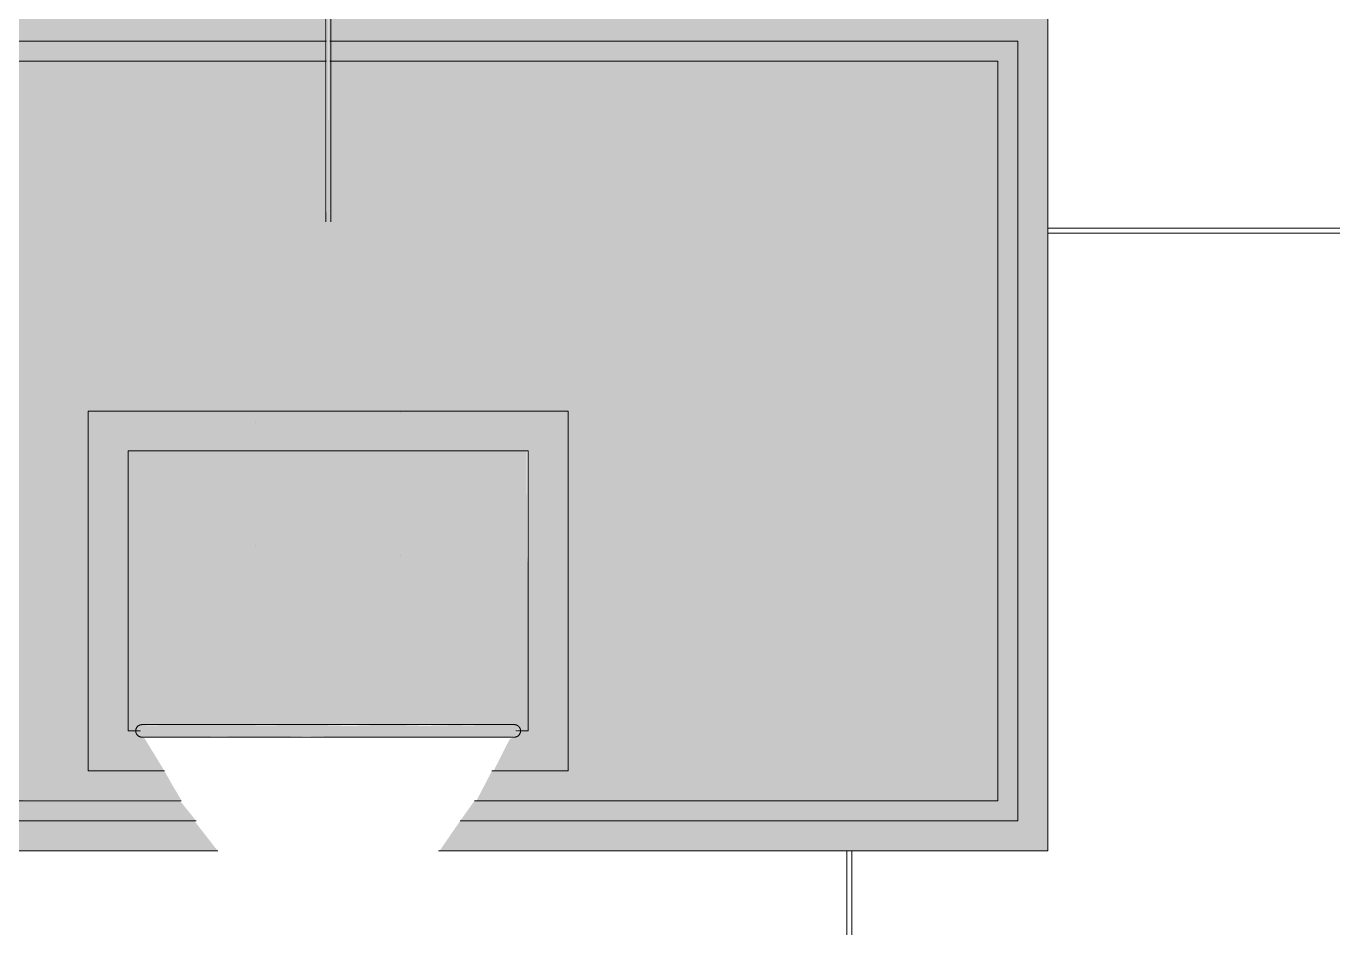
# Model space of a CAD drawing. Header units: inches. Extents: x -54880 to -186, y -265 to 853.
# Drawn here: x -13256.6 to -13191.3, y 110.1 to 155.2 of the extents above; entities that cross this region are included whole.
import ezdxf

# ---------------------------------------------------------------- set-up
doc = ezdxf.new("R2010")
doc.units = ezdxf.units.IN
doc.header["$MEASUREMENT"] = 0
doc.layers.add('A-WALL-PATT', color=111, linetype='Continuous', lineweight=9)
doc.layers.add('Q-SPCQ', color=91, linetype='Continuous', lineweight=9)

# ---------------------------------------------------------------- blocks, each defined once
blk = doc.blocks.new('Basketball_Backstop-Performance_Sports_Systems-3103-Ceiling_Hung - 27_-0_ to 27_-11 7_8_-652462-Section 6')
at = {"layer": 'Q-SPCQ'}
h = blk.add_hatch(color=256, dxfattribs=at)
h.paths.add_polyline_path([(-25622.169, 208.894), (-25622.233, 209.062), (-25622.231, 209.011), (-25622.169, 208.895)], flags=0)
h.paths.add_polyline_path([(-25622.169, 145.856), (-25622.233, 208.891), (-25622.294, 208.884), (-25622.227, 145.882), (-25622.197, 145.862)], flags=0)
for points in [[(-25622.169, 145.856), (-25622.061, 145.965), (-25622.044, 146.074), (-25622.106, 208.891), (-25622.169, 208.884), (-25622.169, 146.731)], [(-25612.79, 120), (-25612.591, 120.156), (-25612.848, 120.27), (-25613.29, 120.31), (-25614.039, 120.261), (-25617.032, 120.279), (-25617.032, 120.252), (-25619.198, 120.312), (-25621.09, 120.258), (-25623.182, 120.312), (-25625.369, 120.276), (-25626.978, 120.312), (-25629.849, 120.303), (-25631.5, 120.27), (-25631.757, 120.156), (-25631.5, 120), (-25612.848, 120)], [(-25621.166, 119.687), (-25618.264, 119.708), (-25616.568, 119.706), (-25613.505, 119.691), (-25612.848, 119.73), (-25612.591, 119.844), (-25612.848, 120), (-25631.558, 120), (-25631.757, 119.844), (-25631.5, 119.73), (-25631.004, 119.693), (-25629.528, 119.716), (-25627.316, 119.721), (-25625.208, 119.689), (-25625.15, 119.688), (-25623.258, 119.742), (-25621.224, 119.689)]]:
    blk.add_hatch(color=256, dxfattribs=at).paths.add_polyline_path(points, flags=0)
h = blk.add_hatch(color=256, dxfattribs=at)
h.paths.add_polyline_path([(-25612.248, 114), (-25586.174, 114), (-25586.174, 156), (-25622.044, 156), (-25622.044, 154.5), (-25587.674, 154.5), (-25587.674, 115.5), (-25615.572, 115.5), (-25616.601, 114), (-25614.699, 114)], flags=0)
h.paths.add_polyline_path([(-25627.993, 114), (-25627.701, 114), (-25628.866, 115.5), (-25656.674, 115.5), (-25656.674, 154.5), (-25622.294, 154.5), (-25622.294, 156), (-25658.174, 156), (-25658.174, 114), (-25628.238, 114)], flags=0)
h = blk.add_hatch(color=256, dxfattribs=at)
h.paths.add_polyline_path([(-25612.248, 115.5), (-25587.674, 115.5), (-25587.674, 154.5), (-25622.044, 154.5), (-25622.044, 153.5), (-25588.674, 153.5), (-25588.674, 116.5), (-25614.856, 116.5), (-25615.572, 115.5), (-25613.926, 115.5)], flags=0)
h.paths.add_polyline_path([(-25638.168, 115.5), (-25628.775, 115.5), (-25629.588, 116.5), (-25655.674, 116.5), (-25655.674, 153.5), (-25622.294, 153.5), (-25622.294, 154.5), (-25656.674, 154.5), (-25656.674, 115.5), (-25655.447, 115.5)], flags=0)
h.paths.add_polyline_path([(-25631.417, 118), (-25630.373, 118.011), (-25631.417, 119.723), (-25631.605, 119.777), (-25631.757, 119.844), (-25631.558, 120), (-25632.174, 120), (-25632.174, 134), (-25612.174, 134), (-25612.248, 120), (-25612.726, 119.95), (-25612.591, 119.844), (-25613.095, 119.583), (-25613.899, 118), (-25610.174, 118), (-25610.174, 136), (-25634.174, 136), (-25634.174, 118)], flags=0)
h = blk.add_hatch(color=256, dxfattribs=at)
h.paths.add_polyline_path([(-25655.674, 116.5), (-25629.528, 116.55), (-25630, 117.346), (-25630.366, 118), (-25634.174, 118), (-25634.174, 136), (-25610.174, 136), (-25610.174, 118), (-25613.982, 118), (-25614.76, 116.5), (-25588.674, 116.5), (-25588.674, 153.5), (-25622.044, 153.5), (-25622.106, 145.885), (-25622.231, 145.885), (-25622.294, 146.074), (-25622.294, 153.5), (-25655.674, 153.5), (-25655.674, 132.669)], flags=0)
h.paths.add_polyline_path([(-25631.558, 120), (-25631.757, 120.156), (-25631.253, 120.292), (-25630.24, 120.305), (-25618.269, 120.312), (-25612.79, 120.244), (-25612.641, 120.117), (-25612.716, 120), (-25612.174, 120), (-25612.248, 134), (-25632.174, 134), (-25632.174, 120), (-25631.757, 120)], flags=0)
for p, q in [((-25622.294, 208.887), (-25622.294, 145.456)), ((-25622.044, 145.456), (-25622.044, 208.887)), ((-25586.174, 114), (-25586.174, 156)), ((-25656.674, 154.5), (-25622.251, 154.5)), ((-25622.251, 154.5), (-25656.674, 154.5)), ((-25622.087, 154.5), (-25587.674, 154.5)), ((-25587.674, 154.5), (-25622.087, 154.5)), ((-25587.674, 154.5), (-25587.674, 115.5)), ((-25587.674, 115.5), (-25587.674, 154.5)), ((-25622.251, 153.5), (-25655.674, 153.5)), ((-25655.674, 153.5), (-25622.251, 153.5)), ((-25588.674, 153.5), (-25622.087, 153.5)), ((-25622.087, 153.5), (-25588.674, 153.5)), ((-25588.674, 116.5), (-25588.674, 153.5)), ((-25588.674, 153.5), (-25588.674, 116.5)), ((-25634.174, 118), (-25634.174, 136)), ((-25634.174, 136), (-25610.174, 136)), ((-25610.174, 136), (-25634.174, 136)), ((-25634.174, 136), (-25634.174, 118)), ((-25610.174, 136), (-25610.174, 118)), ((-25610.174, 118), (-25610.174, 136)), ((-25625.792, 135.437), (-25625.798, 135.437)), ((-25618.556, 135.937), (-25618.55, 135.937)), ((-25612.174, 134), (-25632.174, 134)), ((-25632.174, 134), (-25632.174, 120)), ((-25632.174, 120), (-25632.174, 134)), ((-25632.174, 134), (-25612.174, 134)), ((-25612.174, 120), (-25612.174, 134)), ((-25612.174, 134), (-25612.174, 120)), ((-25625.792, 129.25), (-25625.798, 129.25)), ((-25618.556, 128.75), (-25618.55, 128.75)), ((-25626.674, 120.312), (-25625.299, 120.312)), ((-25625.424, 120.312), (-25625.674, 120.312)), ((-25625.674, 120.304), (-25625.674, 120.312)), ((-25625.299, 120.312), (-25619.049, 120.312)), ((-25619.049, 120.312), (-25617.674, 120.312)), ((-25618.674, 120.312), (-25618.924, 120.312)), ((-25618.674, 120.312), (-25618.674, 120.304)), ((-25632.174, 120), (-25631.558, 120)), ((-25631.558, 120), (-25632.174, 120)), ((-25612.79, 120), (-25612.174, 120)), ((-25612.174, 120), (-25612.79, 120)), ((-25630.366, 118), (-25634.174, 118)), ((-25634.174, 118), (-25630.366, 118)), ((-25610.174, 118), (-25613.982, 118)), ((-25613.982, 118), (-25610.174, 118)), ((-25655.674, 116.5), (-25629.528, 116.5)), ((-25629.528, 116.5), (-25655.674, 116.5)), ((-25614.861, 116.5), (-25588.674, 116.5)), ((-25588.674, 116.5), (-25614.861, 116.5)), ((-25628.775, 115.5), (-25656.674, 115.5)), ((-25656.674, 115.5), (-25628.775, 115.5)), ((-25587.674, 115.5), (-25615.572, 115.5)), ((-25615.572, 115.5), (-25587.674, 115.5)), ((-25658.174, 114), (-25627.69, 114)), ((-25616.653, 114), (-25586.174, 114))]:
    blk.add_line(p, q, dxfattribs=at)
at = {"layer": 'Q-SPCQ', "flags": 128}
for points in [[(-25631.799, 120), (-25631.799, 120.012), (-25631.798, 120.025), (-25631.797, 120.037), (-25631.795, 120.05), (-25631.793, 120.062), (-25631.79, 120.074), (-25631.787, 120.086), (-25631.783, 120.098), (-25631.779, 120.11), (-25631.774, 120.122), (-25631.769, 120.133), (-25631.764, 120.144), (-25631.758, 120.155), (-25631.751, 120.166), (-25631.744, 120.176), (-25631.737, 120.187), (-25631.729, 120.196), (-25631.721, 120.206), (-25631.713, 120.215), (-25631.704, 120.224), (-25631.695, 120.233), (-25631.686, 120.241), (-25631.676, 120.249), (-25631.666, 120.256), (-25631.655, 120.263), (-25631.645, 120.27), (-25631.634, 120.276), (-25631.623, 120.281), (-25631.611, 120.287), (-25631.6, 120.291), (-25631.588, 120.296), (-25631.576, 120.299), (-25631.564, 120.303), (-25631.552, 120.306), (-25631.54, 120.308), (-25631.527, 120.31), (-25631.515, 120.311), (-25631.502, 120.312), (-25631.49, 120.312), (-25631.486, 120.312)], [(-25612.861, 120.312), (-25612.869, 120.312), (-25612.891, 120.312), (-25612.928, 120.312), (-25612.98, 120.312), (-25613.047, 120.312), (-25613.128, 120.312), (-25613.224, 120.312), (-25613.334, 120.312), (-25613.458, 120.312), (-25613.597, 120.312), (-25613.748, 120.312), (-25613.914, 120.312), (-25614.092, 120.312), (-25614.284, 120.312), (-25614.488, 120.312), (-25614.704, 120.312), (-25614.933, 120.312), (-25615.173, 120.312), (-25615.424, 120.312), (-25615.686, 120.312), (-25615.958, 120.312), (-25616.24, 120.312), (-25616.532, 120.312), (-25616.833, 120.312), (-25617.142, 120.312), (-25617.46, 120.312), (-25617.785, 120.312), (-25618.117, 120.312), (-25618.455, 120.312), (-25618.799, 120.312), (-25619.149, 120.312), (-25619.504, 120.312), (-25619.863, 120.312), (-25620.225, 120.312), (-25620.591, 120.312), (-25620.959, 120.312), (-25621.33, 120.312), (-25621.701, 120.312), (-25622.073, 120.312), (-25622.446, 120.312), (-25622.818, 120.312), (-25623.189, 120.312), (-25623.558, 120.312), (-25623.925, 120.312), (-25624.29, 120.312), (-25624.651, 120.312), (-25625.008, 120.312), (-25625.36, 120.312), (-25625.708, 120.312), (-25626.049, 120.312), (-25626.385, 120.312), (-25626.714, 120.312), (-25627.035, 120.312), (-25627.349, 120.312), (-25627.654, 120.312), (-25627.951, 120.312), (-25628.238, 120.312), (-25628.516, 120.312), (-25628.784, 120.312), (-25629.041, 120.312), (-25629.287, 120.312), (-25629.522, 120.312), (-25629.745, 120.312), (-25629.955, 120.312), (-25630.154, 120.312), (-25630.339, 120.312), (-25630.512, 120.312), (-25630.671, 120.312), (-25630.817, 120.312), (-25630.948, 120.312), (-25631.066, 120.312), (-25631.17, 120.312), (-25631.259, 120.312), (-25631.333, 120.312), (-25631.393, 120.312), (-25631.438, 120.312), (-25631.469, 120.312), (-25631.484, 120.312), (-25631.486, 120.312)], [(-25631.486, 120.312), (-25631.479, 120.312), (-25631.457, 120.312), (-25631.419, 120.312), (-25631.367, 120.312), (-25631.301, 120.312), (-25631.22, 120.312), (-25631.124, 120.312), (-25631.014, 120.312), (-25630.889, 120.312), (-25630.751, 120.312), (-25630.599, 120.312), (-25630.434, 120.312), (-25630.255, 120.312), (-25630.064, 120.312), (-25629.86, 120.312), (-25629.643, 120.312), (-25629.415, 120.312), (-25629.175, 120.312), (-25628.924, 120.312), (-25628.662, 120.312), (-25628.39, 120.312), (-25628.107, 120.312), (-25627.816, 120.312), (-25627.515, 120.312), (-25627.205, 120.312), (-25626.888, 120.312), (-25626.563, 120.312), (-25626.231, 120.312), (-25625.893, 120.312), (-25625.548, 120.312), (-25625.199, 120.312), (-25624.844, 120.312), (-25624.485, 120.312), (-25624.122, 120.312), (-25623.757, 120.312), (-25623.388, 120.312), (-25623.018, 120.312), (-25622.647, 120.312), (-25622.274, 120.312), (-25621.902, 120.312), (-25621.53, 120.312), (-25621.159, 120.312), (-25620.79, 120.312), (-25620.422, 120.312), (-25620.058, 120.312), (-25619.697, 120.312), (-25619.34, 120.312), (-25618.988, 120.312), (-25618.64, 120.312), (-25618.299, 120.312), (-25617.963, 120.312), (-25617.634, 120.312), (-25617.313, 120.312), (-25616.999, 120.312), (-25616.694, 120.312), (-25616.397, 120.312), (-25616.109, 120.312), (-25615.832, 120.312), (-25615.564, 120.312), (-25615.307, 120.312), (-25615.061, 120.312), (-25614.826, 120.312), (-25614.603, 120.312), (-25614.393, 120.312), (-25614.194, 120.312), (-25614.009, 120.312), (-25613.836, 120.312), (-25613.677, 120.312), (-25613.531, 120.312), (-25613.399, 120.312), (-25613.282, 120.312), (-25613.178, 120.312), (-25613.089, 120.312), (-25613.015, 120.312), (-25612.955, 120.312), (-25612.909, 120.312), (-25612.879, 120.312), (-25612.864, 120.312), (-25612.861, 120.312)], [(-25612.861, 120.312), (-25612.849, 120.312), (-25612.836, 120.312), (-25612.824, 120.31), (-25612.812, 120.309), (-25612.799, 120.306), (-25612.787, 120.304), (-25612.775, 120.3), (-25612.763, 120.297), (-25612.751, 120.292), (-25612.74, 120.288), (-25612.728, 120.283), (-25612.717, 120.277), (-25612.706, 120.271), (-25612.695, 120.265), (-25612.685, 120.258), (-25612.675, 120.251), (-25612.665, 120.243), (-25612.655, 120.235), (-25612.646, 120.227), (-25612.637, 120.218), (-25612.629, 120.209), (-25612.621, 120.199), (-25612.613, 120.189), (-25612.605, 120.179), (-25612.598, 120.169), (-25612.592, 120.158), (-25612.586, 120.147), (-25612.58, 120.136), (-25612.575, 120.125), (-25612.57, 120.113), (-25612.566, 120.101), (-25612.562, 120.09), (-25612.559, 120.078), (-25612.556, 120.065), (-25612.553, 120.053), (-25612.552, 120.041), (-25612.55, 120.028), (-25612.549, 120.016), (-25612.549, 120.003), (-25612.549, 120)], [(-25631.486, 119.687), (-25631.499, 119.688), (-25631.511, 119.688), (-25631.524, 119.69), (-25631.536, 119.691), (-25631.549, 119.694), (-25631.561, 119.696), (-25631.573, 119.7), (-25631.585, 119.703), (-25631.597, 119.708), (-25631.608, 119.712), (-25631.62, 119.717), (-25631.631, 119.723), (-25631.642, 119.729), (-25631.652, 119.735), (-25631.663, 119.742), (-25631.673, 119.749), (-25631.683, 119.757), (-25631.692, 119.765), (-25631.702, 119.773), (-25631.711, 119.782), (-25631.719, 119.791), (-25631.727, 119.801), (-25631.735, 119.811), (-25631.742, 119.821), (-25631.749, 119.831), (-25631.756, 119.842), (-25631.762, 119.853), (-25631.768, 119.864), (-25631.773, 119.875), (-25631.778, 119.887), (-25631.782, 119.899), (-25631.786, 119.91), (-25631.789, 119.922), (-25631.792, 119.935), (-25631.794, 119.947), (-25631.796, 119.959), (-25631.798, 119.972), (-25631.799, 119.984), (-25631.799, 119.997), (-25631.799, 120)], [(-25631.486, 119.687), (-25631.479, 119.687), (-25631.457, 119.687), (-25631.419, 119.687), (-25631.367, 119.687), (-25631.301, 119.687), (-25631.22, 119.687), (-25631.124, 119.687), (-25631.014, 119.687), (-25630.889, 119.687), (-25630.751, 119.687), (-25630.599, 119.687), (-25630.434, 119.687), (-25630.255, 119.687), (-25630.064, 119.687), (-25629.86, 119.687), (-25629.643, 119.687), (-25629.415, 119.687), (-25629.175, 119.687), (-25628.924, 119.687), (-25628.662, 119.687), (-25628.39, 119.687), (-25628.107, 119.687), (-25627.816, 119.687), (-25627.515, 119.687), (-25627.205, 119.687), (-25626.888, 119.687), (-25626.563, 119.687), (-25626.231, 119.687), (-25625.893, 119.687), (-25625.548, 119.687), (-25625.199, 119.687), (-25624.844, 119.687), (-25624.485, 119.687), (-25624.122, 119.687), (-25623.757, 119.687), (-25623.388, 119.687), (-25623.018, 119.687), (-25622.647, 119.687), (-25622.274, 119.687), (-25621.902, 119.687), (-25621.53, 119.687), (-25621.159, 119.687), (-25620.79, 119.687), (-25620.422, 119.687), (-25620.058, 119.687), (-25619.697, 119.687), (-25619.34, 119.687), (-25618.988, 119.687), (-25618.64, 119.687), (-25618.299, 119.687), (-25617.963, 119.687), (-25617.634, 119.687), (-25617.313, 119.687), (-25616.999, 119.687), (-25616.694, 119.687), (-25616.397, 119.687), (-25616.109, 119.687), (-25615.832, 119.687), (-25615.564, 119.687), (-25615.307, 119.687), (-25615.061, 119.687), (-25614.826, 119.687), (-25614.603, 119.687), (-25614.393, 119.687), (-25614.194, 119.687), (-25614.009, 119.687), (-25613.836, 119.687), (-25613.677, 119.687), (-25613.531, 119.687), (-25613.399, 119.687), (-25613.282, 119.687), (-25613.178, 119.687), (-25613.089, 119.687), (-25613.015, 119.687), (-25612.955, 119.687), (-25612.909, 119.687), (-25612.879, 119.687), (-25612.864, 119.687), (-25612.861, 119.687)], [(-25631.259, 119.687), (-25631.333, 119.687), (-25631.393, 119.687), (-25631.438, 119.687), (-25631.469, 119.687), (-25631.484, 119.687), (-25631.486, 119.687)], [(-25612.861, 119.687), (-25612.869, 119.687), (-25612.891, 119.687), (-25612.928, 119.687), (-25612.98, 119.687), (-25613.047, 119.687), (-25613.128, 119.687)], [(-25612.549, 120), (-25612.549, 119.988), (-25612.55, 119.975), (-25612.551, 119.963), (-25612.553, 119.95), (-25612.555, 119.938), (-25612.558, 119.926), (-25612.561, 119.914), (-25612.565, 119.902), (-25612.569, 119.89), (-25612.574, 119.878), (-25612.579, 119.867), (-25612.584, 119.856), (-25612.59, 119.845), (-25612.597, 119.834), (-25612.604, 119.824), (-25612.611, 119.813), (-25612.618, 119.804), (-25612.626, 119.794), (-25612.635, 119.785), (-25612.644, 119.776), (-25612.653, 119.767), (-25612.662, 119.759), (-25612.672, 119.751), (-25612.682, 119.744), (-25612.693, 119.737), (-25612.703, 119.73), (-25612.714, 119.724), (-25612.725, 119.719), (-25612.737, 119.713), (-25612.748, 119.709), (-25612.76, 119.704), (-25612.772, 119.701), (-25612.784, 119.697), (-25612.796, 119.694), (-25612.808, 119.692), (-25612.821, 119.69), (-25612.833, 119.689), (-25612.846, 119.688), (-25612.858, 119.688), (-25612.861, 119.687)]]:
    blk.add_lwpolyline(points, dxfattribs=at)

msp = doc.modelspace()

# ---------------------------------------------------------------- hatches: boundary and pattern name
at = {"layer": 'A-WALL-PATT'}
h = msp.add_hatch(dxfattribs=at)
h.set_pattern_fill('FP_24', color=256, style=0, pattern_type=2)
h.set_pattern_definition([(90, (-37292.5, -1109.5), (-193, -193), [48, -145]), (180, (-37292.5, -1109.5), (-2e-14, -193), [96.25, -96.75]), (270, (-37388.74, -1061.5), (-193, -193), [48, -145]), (180, (-37292.5, -1061.5), (-2e-14, -193), [96.25, -96.75]), (270, (-37389, -1061.5), (-193, -193), [48, -145]), (180, (-37389, -1061.5), (-2e-14, -193), [96.25, -96.75]), (90, (-37485.24, -1109.5), (-193, -193), [48, -145]), (180, (-37389, -1109.5), (-2e-14, -193), [96.25, -96.75]), (90, (-37340.5, -1061.25), (-193, -193), [48, -145]), (180, (-37292.24, -1061.25), (-2e-14, -193), [48.25, -144.75]), (180, (-37292.24, -1013.25), (-2e-14, -193), [48.25, -144.75]), (90, (-37437, -1061.25), (-193, -193), [48, -145]), (180, (-37340.74, -1061.25), (-2e-14, -193), [96.25, -96.75]), (270, (-37340.74, -1013.25), (-193, -193), [48, -145]), (180, (-37340.74, -1013.25), (-2e-14, -193), [96.25, -96.75]), (180, (-37437.24, -1061.25), (-2e-14, -193), [48, -145]), (270, (-37437.24, -1013.25), (-193, -193), [48, -145]), (180, (-37437.24, -1013.25), (-2e-14, -193), [48, -145]), (90, (-37292.5, -1013), (-193, -193), [48, -145]), (180, (-37292.5, -1013), (-2e-14, -193), [96.25, -96.75]), (270, (-37388.74, -965), (-193, -193), [48, -145]), (180, (-37292.5, -965), (-2e-14, -193), [96.25, -96.75]), (270, (-37389, -965), (-193, -193), [48, -145]), (180, (-37389, -965), (-2e-14, -193), [96.25, -96.75]), (270, (-37485.24, -965), (-193, -193), [48, -145]), (180, (-37389, -1013), (-2e-14, -193), [96.25, -96.75]), (90, (-37340.5, -964.75), (-193, -193), [48, -145]), (180, (-37292.24, -964.75), (-2e-14, -193), [48.25, -144.75]), (180, (-37292.24, -916.75), (-2e-14, -193), [48.25, -144.75]), (90, (-37437, -964.75), (-193, -193), [48, -145]), (180, (-37340.74, -964.75), (-2e-14, -193), [96.25, -96.75]), (270, (-37340.74, -916.75), (-193, -193), [48, -145]), (180, (-37340.74, -916.75), (-2e-14, -193), [96.25, -96.75]), (180, (-37437.24, -964.75), (-2e-14, -193), [48, -145]), (270, (-37437.24, -916.75), (-193, -193), [48, -145]), (180, (-37437.24, -916.75), (-2e-14, -193), [48, -145])])
h.paths.add_polyline_path([(-12877.383, 1), (-12784.758, 1), (-12784.758, 96), (-12740.758, 96), (-12740.758, 192), (-13012.258, 192), (-13012.258, 1)], flags=0)
h.paths.add_polyline_path([(-12253.324, 1), (-12250.883, 1), (-12250.883, 96.75), (-12161.758, 96.75), (-12161.758, 192), (-12433.258, 192), (-12433.258, 1), (-12324.435, 1)], flags=0)
h.paths.add_polyline_path([(-13069.383, 1), (-13030.258, 1), (-13030.258, 192), (-13225.46, 192), (-13234.29, 164.313), (-13229.604, 164.313), (-13229.541, 160.188), (-13229.416, 160.188), (-13229.416, 157.563), (-13207.541, 157.563), (-13207.541, 156), (-13205.541, 156), (-13205.541, 114), (-13236.072, 113.92), (-13236.581, 113.348), (-13236.633, 113.278), (-13237.466, 107.113), (-13237.6, 104.385), (-13237.616, 101.312), (-13245.541, 101.312), (-13245.479, 105.33), (-13245.8, 109.232), (-13246.612, 113.434), (-13246.777, 113.585), (-13247.096, 114), (-13277.541, 114), (-13277.541, 156), (-13275.541, 156), (-13275.541, 157.563), (-13253.666, 157.563), (-13253.593, 160.188), (-13253.479, 160.188), (-13253.416, 164.313), (-13248.793, 164.313), (-13257.622, 192), (-13301.758, 192), (-13301.758, 1), (-13166.133, 1), (-13166.133, 96.75), (-13069.383, 96.75), (-13069.383, 95.17)], flags=0)
h.paths.add_polyline_path([(-12600.909, 1), (-12560.258, 1), (-12560.258, 99), (-12482.258, 99), (-12482.258, 1), (-12451.258, 1), (-12451.258, 192), (-12559.893, 192), (-12568.723, 164.313), (-12564.036, 164.313), (-12563.974, 160.188), (-12563.849, 160.188), (-12563.849, 157.563), (-12541.974, 157.563), (-12541.974, 156), (-12539.974, 156), (-12539.974, 114), (-12570.504, 113.92), (-12570.991, 113.106), (-12571.142, 112.501), (-12571.812, 108.239), (-12572.033, 104.385), (-12572.048, 101.312), (-12579.972, 101.393), (-12579.911, 105.33), (-12580.232, 109.232), (-12581.033, 113.305), (-12581.546, 114), (-12611.974, 114), (-12611.974, 156), (-12609.974, 156), (-12609.974, 157.563), (-12588.099, 157.563), (-12588.026, 160.188), (-12587.911, 160.188), (-12587.849, 164.313), (-12583.225, 164.313), (-12592.055, 192), (-12722.758, 192), (-12722.758, 1)], flags=0)
h.paths.add_polyline_path([(-13345.758, 1), (-13319.758, 1), (-13319.758, 192), (-13447.725, 192), (-13447.725, 145), (-13345.758, 145), (-13345.758, 95.17)], flags=0)
h.paths.add_polyline_path([(-11978.843, 96.75), (-11872.258, 96.75), (-11872.258, 192), (-12143.758, 192), (-12143.758, 96.75), (-12047.961, 96.75)], flags=0)
h.paths.add_polyline_path([(-11702.369, 96.75), (-11582.758, 96.75), (-11582.758, 192), (-11854.258, 192), (-11854.258, 96.75), (-11711.009, 96.75)], flags=0)
h.paths.add_polyline_path([(-10475.515, 96.75), (-10420.623, 96.75), (-10420.623, 192), (-10433.258, 192), (-10433.271, 145.233), (-10433.498, 142.801), (-10434.412, 139.902), (-10435.355, 138.01), (-10436.911, 135.948), (-10438.905, 134.155), (-10441.389, 132.704), (-10443.426, 131.914), (-10445.966, 131.439), (-10448.549, 131.439), (-10451.25, 131.977), (-10453.849, 133.065), (-10454.568, 133.473), (-10456.276, 134.674), (-10458.257, 136.774), (-10459.567, 138.776), (-10460.522, 141.017), (-10461.057, 143.083), (-10461.258, 146.297), (-10461.258, 192), (-10696.258, 192), (-10696.258, 96.75), (-10492.795, 96.75)], flags=0)
h.paths.add_polyline_path([(-11564.758, 96.75), (-11293.258, 96.75), (-11293.258, 192), (-11564.758, 192), (-11564.758, 132.126)], flags=0)
h.paths.add_polyline_path([(-11275.258, 96.75), (-11003.758, 96.75), (-11003.758, 192), (-11275.258, 192), (-11275.258, 132.669)], flags=0)
h.paths.add_polyline_path([(-10714.258, 96.75), (-10714.258, 192), (-10985.758, 192), (-10985.758, 96.75), (-10734.71, 96.75)], flags=0)
h.paths.add_polyline_path([(-10481.678, 112.758), (-10484.558, 113.091), (-10486.466, 113.603), (-10488.678, 114.635), (-10491.004, 116.364), (-10492.63, 118.088), (-10493.952, 120.085), (-10494.919, 122.295), (-10495.506, 124.802), (-10495.678, 127.079), (-10495.465, 129.508), (-10494.834, 131.863), (-10493.802, 134.073), (-10492.403, 136.07), (-10490.677, 137.795), (-10488.678, 139.193), (-10486.466, 140.224), (-10484.109, 140.855), (-10481.678, 141.067), (-10479.247, 140.855), (-10476.89, 140.224), (-10474.678, 139.193), (-10472.679, 137.795), (-10470.953, 136.07), (-10469.554, 134.073), (-10468.522, 131.863), (-10467.891, 129.508), (-10467.678, 126.77), (-10467.891, 124.337), (-10468.522, 121.978), (-10469.554, 119.764), (-10471.238, 117.479), (-10472.679, 116.036), (-10474.678, 114.635), (-10476.89, 113.603), (-10479.247, 112.971), (-10481.095, 112.809)], flags=0)
h.paths.add_polyline_path([(-13482.17, 145), (-13475.725, 145), (-13475.725, 192), (-13559.911, 192), (-13559.911, 145), (-13499.45, 145)], flags=0)
h.paths.add_polyline_path([(-13587.911, 145), (-13587.911, 192), (-13591.258, 192), (-13591.258, 145)], flags=0)
h.paths.add_polyline_path([(-13630.008, 145), (-13609.258, 145), (-13609.258, 192), (-13630.008, 192), (-13630.008, 169.368)], flags=0)
h.paths.add_polyline_path([(-12568.514, 157.563), (-12568.163, 157.623), (-12568.427, 157.719), (-12568.427, 157.658), (-12568.507, 157.578)], flags=0)
h.paths.add_polyline_path([(-12582.599, 157.938), (-12583.82, 157.563), (-12583.475, 157.623), (-12583.475, 157.706), (-12583.411, 157.723)], flags=0)
h.paths.add_polyline_path([(-12582.599, 157.563), (-12581.092, 157.623), (-12581.91, 160.188), (-12585.849, 160.188), (-12585.849, 157.938), (-12582.599, 157.938), (-12582.599, 157.578)], flags=0)
h.paths.add_polyline_path([(-13249.141, 157.563), (-13249.043, 157.623), (-13249.043, 157.706), (-13249.254, 157.563)], flags=0)
h.paths.add_polyline_path([(-13246.64, 157.563), (-13247.477, 160.188), (-13251.416, 160.188), (-13251.416, 157.938), (-13248.166, 157.938), (-13248.166, 157.563)], flags=0)
h.paths.add_polyline_path([(-13234.916, 157.938), (-13234.04, 157.623), (-13233.994, 157.563), (-13233.73, 157.623), (-13233.994, 157.719), (-13234.104, 157.745)], flags=0)
h.paths.add_polyline_path([(-13234.916, 157.563), (-13234.916, 157.938), (-13231.666, 157.938), (-13231.666, 160.188), (-13235.606, 160.188), (-13236.443, 157.563)], flags=0)
h.paths.add_polyline_path([(-12570.875, 157.563), (-12569.349, 157.623), (-12569.349, 157.938), (-12566.099, 157.938), (-12566.099, 160.188), (-12570.038, 160.188), (-12570.87, 157.578)], flags=0)
h.paths.add_polyline_path([(-13245.521, 164.313), (-13244.854, 164.313), (-13244.854, 192), (-13254.351, 192), (-13245.894, 165.481)], flags=0)
h.paths.add_polyline_path([(-12572.661, 164.313), (-12571.994, 164.313), (-12563.164, 192), (-12572.661, 192), (-12572.661, 165.481)], flags=0)
h.paths.add_polyline_path([(-13238.229, 164.313), (-13237.561, 164.313), (-13228.731, 192), (-13238.229, 192), (-13238.229, 165.481)], flags=0)
h.paths.add_polyline_path([(-12579.286, 164.313), (-12579.286, 192), (-12588.784, 192), (-12579.954, 164.313), (-12579.31, 164.313)], flags=0)

# ---------------------------------------------------------------- block references
at = {"layer": 'Q-SPCQ'}
msp.add_blockref('Basketball_Backstop-Performance_Sports_Systems-3103-Ceiling_Hung - 27_-0_ to 27_-11 7_8_-652462-Section 6', (12380.633, 0), dxfattribs=at)

doc.saveas('drawing.dxf')
